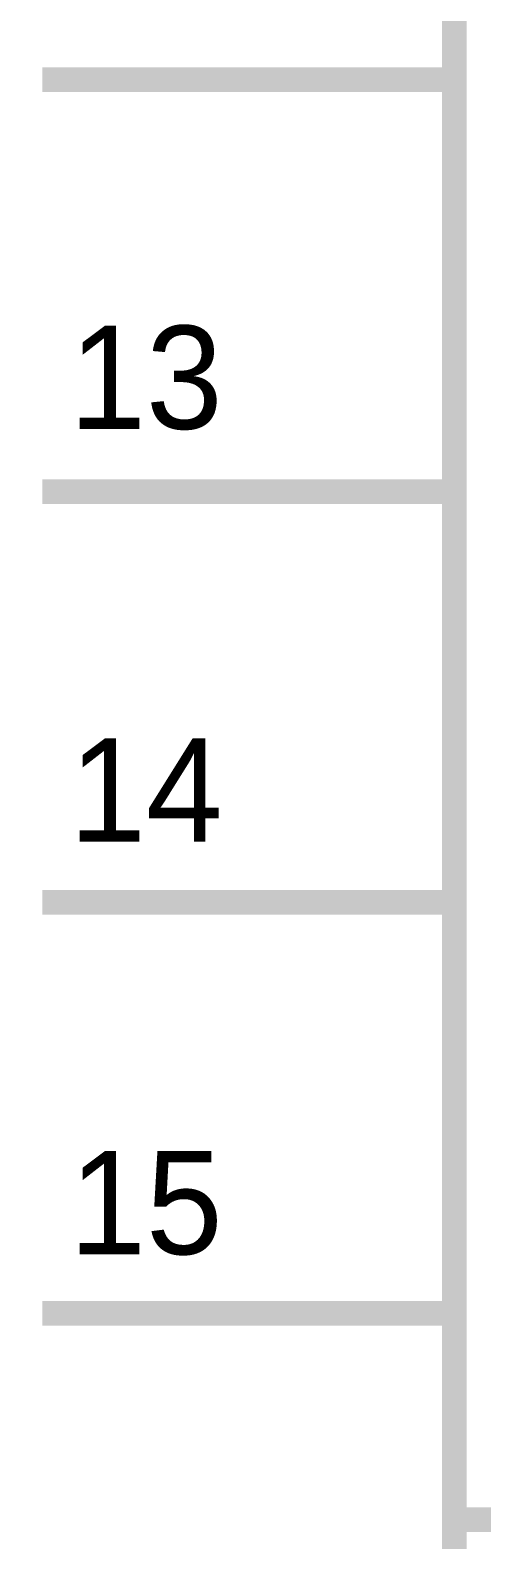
# Model space of a CAD drawing. Header units: inches. Extents: x 0 to 594, y 0 to 420.
# Drawn here: x 147.35 to 152.84, y 207.25 to 225.6 of the extents above; entities that cross this region are included whole.
import ezdxf

# ---------------------------------------------------------------- set-up
doc = ezdxf.new("R2010")
doc.units = ezdxf.units.IN
doc.layers.add('Sheet', color=255, linetype='Continuous')

msp = doc.modelspace()

# ---------------------------------------------------------------- linework, layer by layer
at = {"layer": 'Sheet'}
msp.add_lwpolyline([(152.509, 287.496, 0.3, 0.3, 0), (187.506, 287.496, 0.3, 0.3, 0), (187.506, 172.495, 0.3, 0.3, 0), (152.509, 172.495, 0.3, 0.3, 0), (152.509, 287.496, 0.3, 0.3, 0)], format="xyseb", close=True, dxfattribs=at)
for points in [[(152.509, 224.995, 0.3, 0.3, 0), (147.503, 224.995, 0.3, 0.3, 0)], [(152.509, 219.989, 0.3, 0.3, 0), (147.503, 219.989, 0.3, 0.3, 0)], [(152.509, 214.995, 0.3, 0.3, 0), (147.503, 214.995, 0.3, 0.3, 0)], [(152.509, 210, 0.3, 0.3, 0), (147.503, 210, 0.3, 0.3, 0)], [(165.007, 207.491, 0.3, 0.3, 0), (152.509, 207.491, 0.3, 0.3, 0)]]:
    msp.add_lwpolyline(points, format="xyseb", dxfattribs=at)

# ---------------------------------------------------------------- texts
for s, p in [('13', (147.828, 220.751)), ('14', (147.828, 215.734)), ('15', (147.828, 210.717))]:
    msp.add_text(s, height=1.2543, dxfattribs=at).set_placement(p)

doc.saveas('drawing.dxf')
